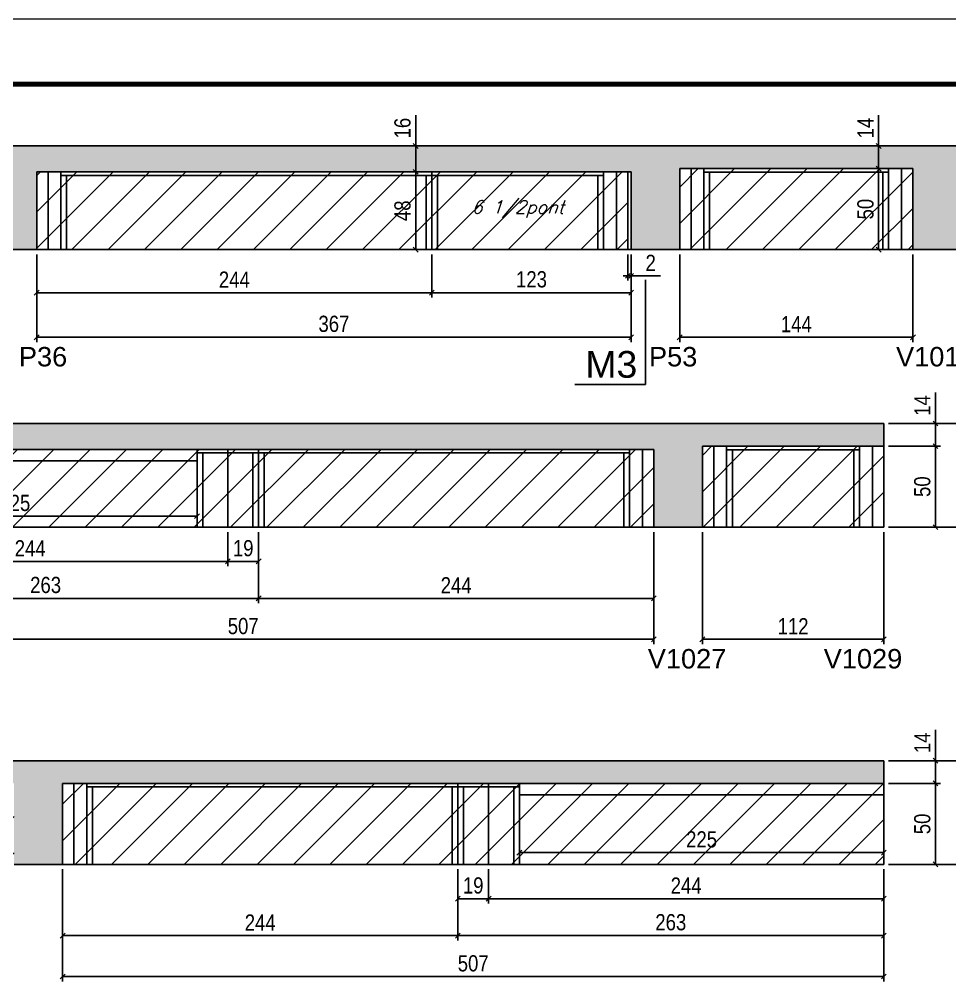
# Model space of a CAD drawing. Extents: x 3309 to 9563, y -2522 to 14608.
# Drawn here: x 5499 to 6073, y 7121 to 7716 of the extents above; entities that cross this region are included whole.
import ezdxf

# ---------------------------------------------------------------- set-up
doc = ezdxf.new("R2010")
doc.units = 0
doc.linetypes.add('DASHED', pattern=[0.75, 0.5, -0.25])
for name, color, linetype in [('5', 5, 'Continuous'), ('COTA', 241, 'Continuous'), ('NOMENCLATURA', 7, 'Continuous'), ('Painéis', 200, 'Continuous'), ('SARR_2.2x7', 40, 'Continuous'), ('SARR_3.5x7', 81, 'Continuous'), ('texto', 7, 'Continuous')]:
    doc.layers.add(name, color=color, linetype=linetype)
for name, color, linetype, lineweight in [('Folhas', 255, 'Continuous', 9), ('Hachura', 251, 'Continuous', 9), ('SARRAFO DE PRESSAO', 251, 'DASHED', 9)]:
    doc.layers.add(name, color=color, linetype=linetype, lineweight=lineweight)
doc.styles.add('COTA TECNICA', font='techl___.ttf', dxfattribs={"height": 10})
doc.styles.add('Romans', font='romans.shx')
doc.styles.get("Standard").update_dxf_attribs({"font": 'arial.ttf'})
doc.dimstyles.new('PAINEL', dxfattribs={"dimtxt": 10, "dimasz": 3, "dimexe": 3, "dimexo": 3, "dimgap": 3, "dimtad": 1, "dimdec": 1, "dimzin": 12, "dimdsep": 46, "dimtxsty": 'COTA TECNICA', "dimblk1": 'OBLIQUE', "dimblk2": 'OBLIQUE', "dimsah": 1, "dimcen": 0.9, "dimclrd": 4, "dimclre": 4, "dimclrt": 240, "dimadec": 1, "dimazin": 3, "dimtfac": 1, "dimtdec": 1, "dimtmove": 0, "dimatfit": 3, "dimfxl": 1, "dimtolj": 1, "dimtzin": 12, "dimarcsym": 0})

# ---------------------------------------------------------------- blocks, each defined once
blk = doc.blocks.new('9999999999')
at = {"layer": 'Folhas'}
blk.add_lwpolyline([(98138.98, 34190.21), (99623.98, 34190.21), (99623.98, 35240.21), (98138.98, 35240.21)], close=True, dxfattribs=at)
at = {"layer": 'Folhas', "color": 30, "const_width": 3}
blk.add_lwpolyline([(98213.98, 34230.21), (99583.98, 34230.21), (99583.98, 35200.21), (98213.98, 35200.21)], close=True, dxfattribs=at)
blk = doc.blocks.new('_Oblique')
at = {"color": 0, "linetype": 'ByBlock', "lineweight": -2}
blk.add_line((-0.5, -0.5), (0.5, 0.5), dxfattribs=at)
blk = doc.blocks.new('*D860')
at = {"layer": 'COTA', "color": 4, "lineweight": -2, "transparency": 16777216}
for p, q in [((5509.6, 7571.22), (5509.6, 7517.15)), ((5876.6, 7571.22), (5876.6, 7517.15)), ((5509.6, 7520.15), (5876.6, 7520.15))]:
    blk.add_line(p, q, dxfattribs=at)
at = {"layer": 'Defpoints', "color": 0, "transparency": 16777216}
for p in [(5509.6, 7574.22), (5876.6, 7574.22), (5876.6, 7520.15)]:
    blk.add_point(p, dxfattribs=at)
at = {"layer": 'COTA', "color": 4, "lineweight": -2, "transparency": 16777216, "xscale": 3, "yscale": 3, "zscale": 3, "rotation": 180}
blk.add_blockref('_Oblique', (5509.6, 7520.15), dxfattribs=at)
at = {"layer": 'COTA', "color": 4, "lineweight": -2, "transparency": 16777216, "xscale": 3, "yscale": 3, "zscale": 3}
blk.add_blockref('_Oblique', (5876.6, 7520.15), dxfattribs=at)
at = {"layer": 'COTA', "color": 240, "transparency": 16777216, "insert": (5693.1, 7528.37), "char_height": 10, "attachment_point": 5, "style": 'COTA TECNICA'}
blk.add_mtext('\\A1;367', dxfattribs=at)
blk = doc.blocks.new('*D861')
at = {"layer": 'COTA', "color": 4, "lineweight": -2, "transparency": 16777216}
for p, q in [((5874.6, 7571.22), (5874.6, 7555.08)), ((5876.6, 7571.22), (5876.6, 7555.08)), ((5874.6, 7558.08), (5871.6, 7558.08)), ((5874.6, 7558.08), (5876.6, 7558.08)), ((5876.6, 7558.08), (5894.72, 7558.08))]:
    blk.add_line(p, q, dxfattribs=at)
at = {"layer": 'Defpoints', "color": 0, "transparency": 16777216}
for p in [(5874.6, 7574.22), (5876.6, 7574.22), (5876.6, 7558.08)]:
    blk.add_point(p, dxfattribs=at)
at = {"layer": 'COTA', "color": 4, "lineweight": -2, "transparency": 16777216, "xscale": 3, "yscale": 3, "zscale": 3}
blk.add_blockref('_Oblique', (5874.6, 7558.08), dxfattribs=at)
at = {"layer": 'COTA', "color": 4, "lineweight": -2, "transparency": 16777216, "xscale": 3, "yscale": 3, "zscale": 3, "rotation": 180}
blk.add_blockref('_Oblique', (5876.6, 7558.08), dxfattribs=at)
at = {"layer": 'COTA', "color": 240, "transparency": 16777216, "insert": (5888.66, 7566.08), "char_height": 10, "attachment_point": 5, "style": 'COTA TECNICA'}
blk.add_mtext('\\A1;2', dxfattribs=at)
blk = doc.blocks.new('*D862')
at = {"layer": 'COTA', "color": 4, "lineweight": -2, "transparency": 16777216}
for p, q in [((5509.6, 7571.22), (5509.6, 7544.63)), ((5753.6, 7571.22), (5753.6, 7544.63)), ((5509.6, 7547.63), (5753.6, 7547.63))]:
    blk.add_line(p, q, dxfattribs=at)
at = {"layer": 'Defpoints', "color": 0, "transparency": 16777216}
for p in [(5509.6, 7574.22), (5753.6, 7574.22), (5753.6, 7547.63)]:
    blk.add_point(p, dxfattribs=at)
at = {"layer": 'COTA', "color": 4, "lineweight": -2, "transparency": 16777216, "xscale": 3, "yscale": 3, "zscale": 3, "rotation": 180}
blk.add_blockref('_Oblique', (5509.6, 7547.63), dxfattribs=at)
at = {"layer": 'COTA', "color": 4, "lineweight": -2, "transparency": 16777216, "xscale": 3, "yscale": 3, "zscale": 3}
blk.add_blockref('_Oblique', (5753.6, 7547.63), dxfattribs=at)
at = {"layer": 'COTA', "color": 240, "transparency": 16777216, "insert": (5631.6, 7555.71), "char_height": 10, "attachment_point": 5, "style": 'COTA TECNICA'}
blk.add_mtext('\\A1;244', dxfattribs=at)
blk = doc.blocks.new('*D863')
at = {"layer": 'COTA', "color": 4, "lineweight": -2, "transparency": 16777216}
for p, q in [((5753.6, 7571.22), (5753.6, 7544.63)), ((5876.6, 7571.22), (5876.6, 7544.63)), ((5753.6, 7547.63), (5876.6, 7547.63))]:
    blk.add_line(p, q, dxfattribs=at)
at = {"layer": 'Defpoints', "color": 0, "transparency": 16777216}
for p in [(5753.6, 7574.22), (5876.6, 7574.22), (5876.6, 7547.63)]:
    blk.add_point(p, dxfattribs=at)
at = {"layer": 'COTA', "color": 4, "lineweight": -2, "transparency": 16777216, "xscale": 3, "yscale": 3, "zscale": 3, "rotation": 180}
blk.add_blockref('_Oblique', (5753.6, 7547.63), dxfattribs=at)
at = {"layer": 'COTA', "color": 4, "lineweight": -2, "transparency": 16777216, "xscale": 3, "yscale": 3, "zscale": 3}
blk.add_blockref('_Oblique', (5876.6, 7547.63), dxfattribs=at)
at = {"layer": 'COTA', "color": 240, "transparency": 16777216, "insert": (5815.1, 7555.85), "char_height": 10, "attachment_point": 5, "style": 'COTA TECNICA'}
blk.add_mtext('\\A1;123', dxfattribs=at)
blk = doc.blocks.new('*D880')
at = {"layer": 'COTA', "color": 4, "lineweight": -2, "transparency": 16777216}
for p, q in [((5906.6, 7571.22), (5906.6, 7517.15)), ((6050.6, 7571.22), (6050.6, 7517.15)), ((5906.6, 7520.15), (6050.6, 7520.15))]:
    blk.add_line(p, q, dxfattribs=at)
at = {"layer": 'Defpoints', "color": 0, "transparency": 16777216}
for p in [(5906.6, 7574.22), (6050.6, 7574.22), (6050.6, 7520.15)]:
    blk.add_point(p, dxfattribs=at)
at = {"layer": 'COTA', "color": 4, "lineweight": -2, "transparency": 16777216, "xscale": 3, "yscale": 3, "zscale": 3, "rotation": 180}
blk.add_blockref('_Oblique', (5906.6, 7520.15), dxfattribs=at)
at = {"layer": 'COTA', "color": 4, "lineweight": -2, "transparency": 16777216, "xscale": 3, "yscale": 3, "zscale": 3}
blk.add_blockref('_Oblique', (6050.6, 7520.15), dxfattribs=at)
at = {"layer": 'COTA', "color": 240, "transparency": 16777216, "insert": (5978.6, 7528.23), "char_height": 10, "attachment_point": 5, "style": 'COTA TECNICA'}
blk.add_mtext('\\A1;144', dxfattribs=at)
blk = doc.blocks.new('*D886')
at = {"layer": 'COTA', "color": 4, "lineweight": -2, "transparency": 16777216}
for p, q in [((6032.6, 7624.22), (6026.44, 7624.22)), ((6029.44, 7624.22), (6029.44, 7574.22)), ((6032.6, 7574.22), (6026.44, 7574.22))]:
    blk.add_line(p, q, dxfattribs=at)
at = {"layer": 'Defpoints', "color": 0, "transparency": 16777216}
for p in [(6035.6, 7624.22), (6029.44, 7574.22), (6035.6, 7574.22)]:
    blk.add_point(p, dxfattribs=at)
at = {"layer": 'COTA', "color": 4, "lineweight": -2, "transparency": 16777216, "xscale": 3, "yscale": 3, "zscale": 3}
for p, rotation in [((6029.44, 7624.22), 90), ((6029.44, 7574.22), 270)]:
    blk.add_blockref('_Oblique', p, dxfattribs=dict(at, rotation=rotation))
at = {"layer": 'COTA', "color": 240, "transparency": 16777216, "insert": (6021.33, 7599.22), "char_height": 10, "attachment_point": 5, "rotation": 90, "style": 'COTA TECNICA'}
blk.add_mtext('\\A1;50', dxfattribs=at)
blk = doc.blocks.new('*D887')
at = {"layer": 'COTA', "color": 4, "lineweight": -2, "transparency": 16777216}
for p, q in [((6029.44, 7638.22), (6029.44, 7657.33)), ((6032.6, 7638.22), (6026.44, 7638.22)), ((6029.44, 7624.22), (6029.44, 7638.22)), ((6032.6, 7624.22), (6026.44, 7624.22))]:
    blk.add_line(p, q, dxfattribs=at)
at = {"layer": 'Defpoints', "color": 0, "transparency": 16777216}
for p in [(6029.44, 7638.22), (6035.6, 7638.22), (6035.6, 7624.22)]:
    blk.add_point(p, dxfattribs=at)
at = {"layer": 'COTA', "color": 4, "lineweight": -2, "transparency": 16777216, "xscale": 3, "yscale": 3, "zscale": 3}
for p, rotation in [((6029.44, 7638.22), 90), ((6029.44, 7624.22), 270)]:
    blk.add_blockref('_Oblique', p, dxfattribs=dict(at, rotation=rotation))
at = {"layer": 'COTA', "color": 240, "transparency": 16777216, "insert": (6021.36, 7649.27), "char_height": 10, "attachment_point": 5, "rotation": 90, "style": 'COTA TECNICA'}
blk.add_mtext('\\A1;14', dxfattribs=at)
blk = doc.blocks.new('*D888')
at = {"layer": 'COTA', "color": 4, "lineweight": -2, "transparency": 16777216}
for p, q in [((5750.6, 7622.22), (5740.59, 7622.22)), ((5743.59, 7622.22), (5743.59, 7574.22)), ((5750.6, 7574.22), (5740.59, 7574.22))]:
    blk.add_line(p, q, dxfattribs=at)
at = {"layer": 'Defpoints', "color": 0, "transparency": 16777216}
for p in [(5753.6, 7622.22), (5743.59, 7574.22), (5753.6, 7574.22)]:
    blk.add_point(p, dxfattribs=at)
at = {"layer": 'COTA', "color": 4, "lineweight": -2, "transparency": 16777216, "xscale": 3, "yscale": 3, "zscale": 3}
for p, rotation in [((5743.59, 7622.22), 90), ((5743.59, 7574.22), 270)]:
    blk.add_blockref('_Oblique', p, dxfattribs=dict(at, rotation=rotation))
at = {"layer": 'COTA', "color": 240, "transparency": 16777216, "insert": (5735.5, 7598.22), "char_height": 10, "attachment_point": 5, "rotation": 90, "style": 'COTA TECNICA'}
blk.add_mtext('\\A1;48', dxfattribs=at)
blk = doc.blocks.new('*D889')
at = {"layer": 'COTA', "color": 4, "lineweight": -2, "transparency": 16777216}
for p, q in [((5743.59, 7638.22), (5743.59, 7657.23)), ((5750.6, 7638.22), (5740.59, 7638.22)), ((5743.59, 7622.22), (5743.59, 7638.22)), ((5750.6, 7622.22), (5740.59, 7622.22))]:
    blk.add_line(p, q, dxfattribs=at)
at = {"layer": 'Defpoints', "color": 0, "transparency": 16777216}
for p in [(5743.59, 7638.22), (5753.6, 7638.22), (5753.6, 7622.22)]:
    blk.add_point(p, dxfattribs=at)
at = {"layer": 'COTA', "color": 4, "lineweight": -2, "transparency": 16777216, "xscale": 3, "yscale": 3, "zscale": 3}
for p, rotation in [((5743.59, 7638.22), 90), ((5743.59, 7622.22), 270)]:
    blk.add_blockref('_Oblique', p, dxfattribs=dict(at, rotation=rotation))
at = {"layer": 'COTA', "color": 240, "transparency": 16777216, "insert": (5735.49, 7649.22), "char_height": 10, "attachment_point": 5, "rotation": 90, "style": 'COTA TECNICA'}
blk.add_mtext('\\A1;16', dxfattribs=at)
blk = doc.blocks.new('*D892')
at = {"layer": 'COTA', "color": 4, "linetype": 'ByBlock', "lineweight": -2, "transparency": 16777216}
for p, q in [((5383.6, 7399.92), (5383.6, 7330.71)), ((5890.6, 7399.92), (5890.6, 7330.71)), ((5890.6, 7333.71), (5383.6, 7333.71))]:
    blk.add_line(p, q, dxfattribs=at)
at = {"layer": 'Defpoints', "color": 0, "linetype": 'ByBlock', "transparency": 16777216}
for p in [(5383.6, 7402.92), (5890.6, 7402.92), (5383.6, 7333.71)]:
    blk.add_point(p, dxfattribs=at)
at = {"layer": 'COTA', "color": 4, "linetype": 'ByBlock', "lineweight": -2, "transparency": 16777216, "xscale": 3, "yscale": 3, "zscale": 3, "rotation": 180}
blk.add_blockref('_Oblique', (5383.6, 7333.71), dxfattribs=at)
at = {"layer": 'COTA', "color": 4, "linetype": 'ByBlock', "lineweight": -2, "transparency": 16777216, "xscale": 3, "yscale": 3, "zscale": 3}
blk.add_blockref('_Oblique', (5890.6, 7333.71), dxfattribs=at)
at = {"layer": 'COTA', "color": 240, "linetype": 'ByBlock', "transparency": 16777216, "insert": (5637.1, 7341.82), "char_height": 10, "attachment_point": 5, "style": 'COTA TECNICA'}
blk.add_mtext('\\A1;507', dxfattribs=at)
blk = doc.blocks.new('*D893')
at = {"layer": 'COTA', "color": 4, "lineweight": -2, "transparency": 16777216}
for p, q in [((5383.6, 7399.92), (5383.6, 7355.96)), ((5646.6, 7399.92), (5646.6, 7355.96)), ((5383.6, 7358.96), (5646.6, 7358.96))]:
    blk.add_line(p, q, dxfattribs=at)
at = {"layer": 'Defpoints', "color": 0, "transparency": 16777216}
for p in [(5383.6, 7402.92), (5646.6, 7402.92), (5646.6, 7358.96)]:
    blk.add_point(p, dxfattribs=at)
at = {"layer": 'COTA', "color": 4, "lineweight": -2, "transparency": 16777216, "xscale": 3, "yscale": 3, "zscale": 3, "rotation": 180}
blk.add_blockref('_Oblique', (5383.6, 7358.96), dxfattribs=at)
at = {"layer": 'COTA', "color": 4, "lineweight": -2, "transparency": 16777216, "xscale": 3, "yscale": 3, "zscale": 3}
blk.add_blockref('_Oblique', (5646.6, 7358.96), dxfattribs=at)
at = {"layer": 'COTA', "color": 240, "transparency": 16777216, "insert": (5515.1, 7367.18), "char_height": 10, "attachment_point": 5, "style": 'COTA TECNICA'}
blk.add_mtext('\\A1;263', dxfattribs=at)
blk = doc.blocks.new('*D894')
at = {"layer": 'COTA', "color": 4, "lineweight": -2, "transparency": 16777216}
for p, q in [((5646.6, 7399.92), (5646.6, 7355.96)), ((5890.6, 7399.92), (5890.6, 7355.96)), ((5646.6, 7358.96), (5890.6, 7358.96))]:
    blk.add_line(p, q, dxfattribs=at)
at = {"layer": 'Defpoints', "color": 0, "transparency": 16777216}
for p in [(5646.6, 7402.92), (5890.6, 7402.92), (5890.6, 7358.96)]:
    blk.add_point(p, dxfattribs=at)
at = {"layer": 'COTA', "color": 4, "lineweight": -2, "transparency": 16777216, "xscale": 3, "yscale": 3, "zscale": 3, "rotation": 180}
blk.add_blockref('_Oblique', (5646.6, 7358.96), dxfattribs=at)
at = {"layer": 'COTA', "color": 4, "lineweight": -2, "transparency": 16777216, "xscale": 3, "yscale": 3, "zscale": 3}
blk.add_blockref('_Oblique', (5890.6, 7358.96), dxfattribs=at)
at = {"layer": 'COTA', "color": 240, "transparency": 16777216, "insert": (5768.6, 7367.03), "char_height": 10, "attachment_point": 5, "style": 'COTA TECNICA'}
blk.add_mtext('\\A1;244', dxfattribs=at)
blk = doc.blocks.new('*D897')
at = {"layer": 'COTA', "color": 4, "lineweight": -2, "transparency": 16777216}
for p, q in [((5627.6, 7399.92), (5627.6, 7378.79)), ((5646.6, 7399.92), (5646.6, 7378.79)), ((5627.6, 7381.79), (5646.6, 7381.79))]:
    blk.add_line(p, q, dxfattribs=at)
at = {"layer": 'Defpoints', "color": 0, "transparency": 16777216}
for p in [(5627.6, 7402.92), (5646.6, 7402.92), (5646.6, 7381.79)]:
    blk.add_point(p, dxfattribs=at)
at = {"layer": 'COTA', "color": 4, "lineweight": -2, "transparency": 16777216, "xscale": 3, "yscale": 3, "zscale": 3, "rotation": 180}
blk.add_blockref('_Oblique', (5627.6, 7381.79), dxfattribs=at)
at = {"layer": 'COTA', "color": 4, "lineweight": -2, "transparency": 16777216, "xscale": 3, "yscale": 3, "zscale": 3}
blk.add_blockref('_Oblique', (5646.6, 7381.79), dxfattribs=at)
at = {"layer": 'COTA', "color": 240, "transparency": 16777216, "insert": (5637.1, 7389.88), "char_height": 10, "attachment_point": 5, "style": 'COTA TECNICA'}
blk.add_mtext('\\A1;19', dxfattribs=at)
blk = doc.blocks.new('*D898')
at = {"layer": 'COTA', "color": 4, "lineweight": -2, "transparency": 16777216}
for p, q in [((5920.6, 7399.92), (5920.6, 7330.71)), ((6032.6, 7399.92), (6032.6, 7330.71)), ((5920.6, 7333.71), (6032.6, 7333.71))]:
    blk.add_line(p, q, dxfattribs=at)
at = {"layer": 'Defpoints', "color": 0, "transparency": 16777216}
for p in [(5920.6, 7402.92), (6032.6, 7402.92), (6032.6, 7333.71)]:
    blk.add_point(p, dxfattribs=at)
at = {"layer": 'COTA', "color": 4, "lineweight": -2, "transparency": 16777216, "xscale": 3, "yscale": 3, "zscale": 3, "rotation": 180}
blk.add_blockref('_Oblique', (5920.6, 7333.71), dxfattribs=at)
at = {"layer": 'COTA', "color": 4, "lineweight": -2, "transparency": 16777216, "xscale": 3, "yscale": 3, "zscale": 3}
blk.add_blockref('_Oblique', (6032.6, 7333.71), dxfattribs=at)
at = {"layer": 'COTA', "color": 240, "transparency": 16777216, "insert": (5976.6, 7341.77), "char_height": 10, "attachment_point": 5, "style": 'COTA TECNICA'}
blk.add_mtext('\\A1;112', dxfattribs=at)
blk = doc.blocks.new('*D899')
at = {"layer": 'COTA', "color": 4, "lineweight": -2, "transparency": 16777216}
for p, q in [((6035.6, 7452.92), (6067.53, 7452.92)), ((6064.53, 7452.92), (6064.53, 7402.92)), ((6035.6, 7402.92), (6067.53, 7402.92))]:
    blk.add_line(p, q, dxfattribs=at)
at = {"layer": 'Defpoints', "color": 0, "transparency": 16777216}
for p in [(6032.6, 7452.92), (6032.6, 7402.92), (6064.53, 7402.92)]:
    blk.add_point(p, dxfattribs=at)
at = {"layer": 'COTA', "color": 4, "lineweight": -2, "transparency": 16777216, "xscale": 3, "yscale": 3, "zscale": 3}
for p, rotation in [((6064.53, 7452.92), 90), ((6064.53, 7402.92), 270)]:
    blk.add_blockref('_Oblique', p, dxfattribs=dict(at, rotation=rotation))
at = {"layer": 'COTA', "color": 240, "transparency": 16777216, "insert": (6056.42, 7427.92), "char_height": 10, "attachment_point": 5, "rotation": 90, "style": 'COTA TECNICA'}
blk.add_mtext('\\A1;50', dxfattribs=at)
blk = doc.blocks.new('*D864')
at = {"layer": 'COTA', "color": 4, "lineweight": -2, "transparency": 16777216}
for p, q in [((6064.53, 7466.92), (6064.53, 7486.04)), ((6035.6, 7466.92), (6067.53, 7466.92)), ((6064.53, 7452.92), (6064.53, 7466.92)), ((6035.6, 7452.92), (6067.53, 7452.92))]:
    blk.add_line(p, q, dxfattribs=at)
at = {"layer": 'Defpoints', "color": 0, "transparency": 16777216}
for p in [(6032.6, 7466.92), (6064.53, 7466.92), (6032.6, 7452.92)]:
    blk.add_point(p, dxfattribs=at)
at = {"layer": 'COTA', "color": 4, "lineweight": -2, "transparency": 16777216, "xscale": 3, "yscale": 3, "zscale": 3}
for p, rotation in [((6064.53, 7466.92), 90), ((6064.53, 7452.92), 270)]:
    blk.add_blockref('_Oblique', p, dxfattribs=dict(at, rotation=rotation))
at = {"layer": 'COTA', "color": 240, "transparency": 16777216, "insert": (6056.45, 7477.98), "char_height": 10, "attachment_point": 5, "rotation": 90, "style": 'COTA TECNICA'}
blk.add_mtext('\\A1;14', dxfattribs=at)
blk = doc.blocks.new('*D865')
at = {"layer": 'COTA', "color": 4, "lineweight": -2, "transparency": 16777216}
for p, q in [((6035.6, 7466.92), (6098.42, 7466.92)), ((6095.42, 7402.92), (6095.42, 7466.92)), ((6035.6, 7402.92), (6098.42, 7402.92))]:
    blk.add_line(p, q, dxfattribs=at)
at = {"layer": 'Defpoints', "color": 0, "transparency": 16777216}
for p in [(6032.6, 7466.92), (6095.42, 7466.92), (6032.6, 7402.92)]:
    blk.add_point(p, dxfattribs=at)
at = {"layer": 'COTA', "color": 4, "lineweight": -2, "transparency": 16777216, "xscale": 3, "yscale": 3, "zscale": 3}
for p, rotation in [((6095.42, 7466.92), 90), ((6095.42, 7402.92), 270)]:
    blk.add_blockref('_Oblique', p, dxfattribs=dict(at, rotation=rotation))
at = {"layer": 'COTA', "color": 240, "transparency": 16777216, "insert": (6087.31, 7434.92), "char_height": 10, "attachment_point": 5, "rotation": 90, "style": 'COTA TECNICA'}
blk.add_mtext('\\A1;64', dxfattribs=at)
blk = doc.blocks.new('*D866')
at = {"layer": 'COTA', "color": 4, "linetype": 'ByBlock', "lineweight": -2, "transparency": 16777216}
for p, q in [((5525.6, 7191.74), (5525.6, 7122.53)), ((6032.6, 7191.74), (6032.6, 7122.53)), ((5525.6, 7125.53), (6032.6, 7125.53))]:
    blk.add_line(p, q, dxfattribs=at)
at = {"layer": 'Defpoints', "color": 0, "linetype": 'ByBlock', "transparency": 16777216}
for p in [(5525.6, 7194.74), (6032.6, 7194.74), (6032.6, 7125.53)]:
    blk.add_point(p, dxfattribs=at)
at = {"layer": 'COTA', "color": 4, "linetype": 'ByBlock', "lineweight": -2, "transparency": 16777216, "xscale": 3, "yscale": 3, "zscale": 3, "rotation": 180}
blk.add_blockref('_Oblique', (5525.6, 7125.53), dxfattribs=at)
at = {"layer": 'COTA', "color": 4, "linetype": 'ByBlock', "lineweight": -2, "transparency": 16777216, "xscale": 3, "yscale": 3, "zscale": 3}
blk.add_blockref('_Oblique', (6032.6, 7125.53), dxfattribs=at)
at = {"layer": 'COTA', "color": 240, "linetype": 'ByBlock', "transparency": 16777216, "insert": (5779.1, 7133.64), "char_height": 10, "attachment_point": 5, "style": 'COTA TECNICA'}
blk.add_mtext('\\A1;507', dxfattribs=at)
blk = doc.blocks.new('*D867')
at = {"layer": 'COTA', "color": 4, "lineweight": -2, "transparency": 16777216}
for p, q in [((5769.6, 7191.74), (5769.6, 7147.78)), ((6032.6, 7191.74), (6032.6, 7147.78)), ((6032.6, 7150.78), (5769.6, 7150.78))]:
    blk.add_line(p, q, dxfattribs=at)
at = {"layer": 'Defpoints', "color": 0, "transparency": 16777216}
for p in [(5769.6, 7194.74), (6032.6, 7194.74), (5769.6, 7150.78)]:
    blk.add_point(p, dxfattribs=at)
at = {"layer": 'COTA', "color": 4, "lineweight": -2, "transparency": 16777216, "xscale": 3, "yscale": 3, "zscale": 3, "rotation": 180}
blk.add_blockref('_Oblique', (5769.6, 7150.78), dxfattribs=at)
at = {"layer": 'COTA', "color": 4, "lineweight": -2, "transparency": 16777216, "xscale": 3, "yscale": 3, "zscale": 3}
blk.add_blockref('_Oblique', (6032.6, 7150.78), dxfattribs=at)
at = {"layer": 'COTA', "color": 240, "transparency": 16777216, "insert": (5901.1, 7159), "char_height": 10, "attachment_point": 5, "style": 'COTA TECNICA'}
blk.add_mtext('\\A1;263', dxfattribs=at)
blk = doc.blocks.new('*D868')
at = {"layer": 'COTA', "color": 4, "lineweight": -2, "transparency": 16777216}
for p, q in [((5525.6, 7191.74), (5525.6, 7147.78)), ((5769.6, 7191.74), (5769.6, 7147.78)), ((5769.6, 7150.78), (5525.6, 7150.78))]:
    blk.add_line(p, q, dxfattribs=at)
at = {"layer": 'Defpoints', "color": 0, "transparency": 16777216}
for p in [(5525.6, 7194.74), (5769.6, 7194.74), (5525.6, 7150.78)]:
    blk.add_point(p, dxfattribs=at)
at = {"layer": 'COTA', "color": 4, "lineweight": -2, "transparency": 16777216, "xscale": 3, "yscale": 3, "zscale": 3, "rotation": 180}
blk.add_blockref('_Oblique', (5525.6, 7150.78), dxfattribs=at)
at = {"layer": 'COTA', "color": 4, "lineweight": -2, "transparency": 16777216, "xscale": 3, "yscale": 3, "zscale": 3}
blk.add_blockref('_Oblique', (5769.6, 7150.78), dxfattribs=at)
at = {"layer": 'COTA', "color": 240, "transparency": 16777216, "insert": (5647.6, 7158.85), "char_height": 10, "attachment_point": 5, "style": 'COTA TECNICA'}
blk.add_mtext('\\A1;244', dxfattribs=at)
blk = doc.blocks.new('*D869')
at = {"layer": 'COTA', "color": 4, "lineweight": -2, "transparency": 16777216}
for p, q in [((5769.6, 7191.74), (5769.6, 7170.6)), ((5788.6, 7191.74), (5788.6, 7170.6)), ((5788.6, 7173.6), (5769.6, 7173.6))]:
    blk.add_line(p, q, dxfattribs=at)
at = {"layer": 'Defpoints', "color": 0, "transparency": 16777216}
for p in [(5769.6, 7194.74), (5788.6, 7194.74), (5769.6, 7173.6)]:
    blk.add_point(p, dxfattribs=at)
at = {"layer": 'COTA', "color": 4, "lineweight": -2, "transparency": 16777216, "xscale": 3, "yscale": 3, "zscale": 3, "rotation": 180}
blk.add_blockref('_Oblique', (5769.6, 7173.6), dxfattribs=at)
at = {"layer": 'COTA', "color": 4, "lineweight": -2, "transparency": 16777216, "xscale": 3, "yscale": 3, "zscale": 3}
blk.add_blockref('_Oblique', (5788.6, 7173.6), dxfattribs=at)
at = {"layer": 'COTA', "color": 240, "transparency": 16777216, "insert": (5779.1, 7181.69), "char_height": 10, "attachment_point": 5, "style": 'COTA TECNICA'}
blk.add_mtext('\\A1;19', dxfattribs=at)
blk = doc.blocks.new('*D851')
at = {"layer": 'COTA', "color": 4, "lineweight": -2, "transparency": 16777216}
for p, q in [((6035.6, 7244.74), (6067.53, 7244.74)), ((6064.53, 7244.74), (6064.53, 7194.74)), ((6035.6, 7194.74), (6067.53, 7194.74))]:
    blk.add_line(p, q, dxfattribs=at)
at = {"layer": 'Defpoints', "color": 0, "transparency": 16777216}
for p in [(6032.6, 7244.74), (6032.6, 7194.74), (6064.53, 7194.74)]:
    blk.add_point(p, dxfattribs=at)
at = {"layer": 'COTA', "color": 4, "lineweight": -2, "transparency": 16777216, "xscale": 3, "yscale": 3, "zscale": 3}
for p, rotation in [((6064.53, 7244.74), 90), ((6064.53, 7194.74), 270)]:
    blk.add_blockref('_Oblique', p, dxfattribs=dict(at, rotation=rotation))
at = {"layer": 'COTA', "color": 240, "transparency": 16777216, "insert": (6056.42, 7219.74), "char_height": 10, "attachment_point": 5, "rotation": 90, "style": 'COTA TECNICA'}
blk.add_mtext('\\A1;50', dxfattribs=at)
blk = doc.blocks.new('*D852')
at = {"layer": 'COTA', "color": 4, "lineweight": -2, "transparency": 16777216}
for p, q in [((6064.53, 7258.74), (6064.53, 7277.85)), ((6035.6, 7258.74), (6067.53, 7258.74)), ((6064.53, 7244.74), (6064.53, 7258.74)), ((6035.6, 7244.74), (6067.53, 7244.74))]:
    blk.add_line(p, q, dxfattribs=at)
at = {"layer": 'Defpoints', "color": 0, "transparency": 16777216}
for p in [(6032.6, 7258.74), (6064.53, 7258.74), (6032.6, 7244.74)]:
    blk.add_point(p, dxfattribs=at)
at = {"layer": 'COTA', "color": 4, "lineweight": -2, "transparency": 16777216, "xscale": 3, "yscale": 3, "zscale": 3}
for p, rotation in [((6064.53, 7258.74), 90), ((6064.53, 7244.74), 270)]:
    blk.add_blockref('_Oblique', p, dxfattribs=dict(at, rotation=rotation))
at = {"layer": 'COTA', "color": 240, "transparency": 16777216, "insert": (6056.45, 7269.79), "char_height": 10, "attachment_point": 5, "rotation": 90, "style": 'COTA TECNICA'}
blk.add_mtext('\\A1;14', dxfattribs=at)
blk = doc.blocks.new('*D853')
at = {"layer": 'COTA', "color": 4, "lineweight": -2, "transparency": 16777216}
for p, q in [((6035.6, 7258.74), (6098.42, 7258.74)), ((6095.42, 7194.74), (6095.42, 7258.74)), ((6035.6, 7194.74), (6098.42, 7194.74))]:
    blk.add_line(p, q, dxfattribs=at)
at = {"layer": 'Defpoints', "color": 0, "transparency": 16777216}
for p in [(6032.6, 7258.74), (6095.42, 7258.74), (6032.6, 7194.74)]:
    blk.add_point(p, dxfattribs=at)
at = {"layer": 'COTA', "color": 4, "lineweight": -2, "transparency": 16777216, "xscale": 3, "yscale": 3, "zscale": 3}
for p, rotation in [((6095.42, 7258.74), 90), ((6095.42, 7194.74), 270)]:
    blk.add_blockref('_Oblique', p, dxfattribs=dict(at, rotation=rotation))
at = {"layer": 'COTA', "color": 240, "transparency": 16777216, "insert": (6087.31, 7226.74), "char_height": 10, "attachment_point": 5, "rotation": 90, "style": 'COTA TECNICA'}
blk.add_mtext('\\A1;64', dxfattribs=at)
blk = doc.blocks.new('*D900')
at = {"layer": 'COTA', "color": 4, "lineweight": -2, "transparency": 16777216}
for p, q in [((5383.6, 7405.92), (5383.6, 7412.71)), ((5608.6, 7405.92), (5608.6, 7412.71)), ((5383.6, 7409.71), (5608.6, 7409.71))]:
    blk.add_line(p, q, dxfattribs=at)
at = {"layer": 'Defpoints', "color": 0, "transparency": 16777216}
for p in [(5608.6, 7409.71), (5383.6, 7402.92), (5608.6, 7402.92)]:
    blk.add_point(p, dxfattribs=at)
at = {"layer": 'COTA', "color": 4, "lineweight": -2, "transparency": 16777216, "xscale": 3, "yscale": 3, "zscale": 3, "rotation": 180}
blk.add_blockref('_Oblique', (5383.6, 7409.71), dxfattribs=at)
at = {"layer": 'COTA', "color": 4, "lineweight": -2, "transparency": 16777216, "xscale": 3, "yscale": 3, "zscale": 3}
blk.add_blockref('_Oblique', (5608.6, 7409.71), dxfattribs=at)
at = {"layer": 'COTA', "color": 240, "transparency": 16777216, "insert": (5496.1, 7417.82), "char_height": 10, "attachment_point": 5, "style": 'COTA TECNICA'}
blk.add_mtext('\\A1;225', dxfattribs=at)
blk = doc.blocks.new('*D901')
at = {"layer": 'COTA', "color": 4, "lineweight": -2, "transparency": 16777216}
for p, q in [((5807.6, 7197.74), (5807.6, 7205.02)), ((6032.6, 7197.74), (6032.6, 7205.02)), ((5807.6, 7202.02), (6032.6, 7202.02))]:
    blk.add_line(p, q, dxfattribs=at)
at = {"layer": 'Defpoints', "color": 0, "transparency": 16777216}
for p in [(6032.6, 7202.02), (5807.6, 7194.74), (6032.6, 7194.74)]:
    blk.add_point(p, dxfattribs=at)
at = {"layer": 'COTA', "color": 4, "lineweight": -2, "transparency": 16777216, "xscale": 3, "yscale": 3, "zscale": 3, "rotation": 180}
blk.add_blockref('_Oblique', (5807.6, 7202.02), dxfattribs=at)
at = {"layer": 'COTA', "color": 4, "lineweight": -2, "transparency": 16777216, "xscale": 3, "yscale": 3, "zscale": 3}
blk.add_blockref('_Oblique', (6032.6, 7202.02), dxfattribs=at)
at = {"layer": 'COTA', "color": 240, "transparency": 16777216, "insert": (5920.1, 7210.13), "char_height": 10, "attachment_point": 5, "style": 'COTA TECNICA'}
blk.add_mtext('\\A1;225', dxfattribs=at)
blk = doc.blocks.new('*D902')
at = {"layer": 'COTA', "color": 4, "lineweight": -2, "transparency": 16777216}
for p, q in [((5383.6, 7399.92), (5383.6, 7378.79)), ((5627.6, 7399.92), (5627.6, 7378.79)), ((5383.6, 7381.79), (5627.6, 7381.79))]:
    blk.add_line(p, q, dxfattribs=at)
at = {"layer": 'Defpoints', "color": 0, "transparency": 16777216}
for p in [(5383.6, 7402.92), (5627.6, 7402.92), (5627.6, 7381.79)]:
    blk.add_point(p, dxfattribs=at)
at = {"layer": 'COTA', "color": 4, "lineweight": -2, "transparency": 16777216, "xscale": 3, "yscale": 3, "zscale": 3, "rotation": 180}
blk.add_blockref('_Oblique', (5383.6, 7381.79), dxfattribs=at)
at = {"layer": 'COTA', "color": 4, "lineweight": -2, "transparency": 16777216, "xscale": 3, "yscale": 3, "zscale": 3}
blk.add_blockref('_Oblique', (5627.6, 7381.79), dxfattribs=at)
at = {"layer": 'COTA', "color": 240, "transparency": 16777216, "insert": (5505.6, 7389.86), "char_height": 10, "attachment_point": 5, "style": 'COTA TECNICA'}
blk.add_mtext('\\A1;244', dxfattribs=at)
blk = doc.blocks.new('*D903')
at = {"layer": 'COTA', "color": 4, "lineweight": -2, "transparency": 16777216}
for p, q in [((5788.6, 7191.74), (5788.6, 7170.6)), ((6032.6, 7191.74), (6032.6, 7170.6)), ((5788.6, 7173.6), (6032.6, 7173.6))]:
    blk.add_line(p, q, dxfattribs=at)
at = {"layer": 'Defpoints', "color": 0, "transparency": 16777216}
for p in [(5788.6, 7194.74), (6032.6, 7194.74), (6032.6, 7173.6)]:
    blk.add_point(p, dxfattribs=at)
at = {"layer": 'COTA', "color": 4, "lineweight": -2, "transparency": 16777216, "xscale": 3, "yscale": 3, "zscale": 3, "rotation": 180}
blk.add_blockref('_Oblique', (5788.6, 7173.6), dxfattribs=at)
at = {"layer": 'COTA', "color": 4, "lineweight": -2, "transparency": 16777216, "xscale": 3, "yscale": 3, "zscale": 3}
blk.add_blockref('_Oblique', (6032.6, 7173.6), dxfattribs=at)
at = {"layer": 'COTA', "color": 240, "transparency": 16777216, "insert": (5910.6, 7181.68), "char_height": 10, "attachment_point": 5, "style": 'COTA TECNICA'}
blk.add_mtext('\\A1;244', dxfattribs=at)

msp = doc.modelspace()

# ---------------------------------------------------------------- hatches: boundary and pattern name
at = {"layer": 'COTA'}
h = msp.add_hatch(dxfattribs=at)
h.set_pattern_fill('AR-CONC', color=256, scale=0.03)
h.set_pattern_definition([(50, (-3206, -1133.678), (5.46554, -0.4781726), [0.5715, -6.2865]), (355, (-3206, -1133.678), (-1.0573026, 5.7317054), [0.4572, -5.0292175]), (100.451445, (-3205.5445, -1133.718), (4.4082374, 5.2535326), [0.4857003, -5.3427073]), (46.1842, (-3206, -1132.154), (8.1323712, -1.26127), [0.85725, -9.42975]), (96.63556, (-3205.322, -1132.259), (7.122124, 7.4227837), [0.7285507, -8.014068]), (351.18415, (-3206, -1132.154), (7.122124, 7.422784), [0.685799, -7.543792]), (21, (-3205.238, -1132.535), (4.5484317, -3.067956), [0.5715, -6.2865]), (326, (-3205.238, -1132.535), (1.8540609, 5.525639), [0.4572, -5.0292]), (71.451445, (-3204.859, -1132.791), (6.4024926, 2.457683), [0.4857003, -5.3426981]), (37.5, (-3206, -1133.6782), (0.0926581, 2.53665117), [0, -4.96824, 0, -5.1054, 0, -5.04825]), (7.5, (-3206, -1133.6782), (2.0045899, 3.00541724), [0, -2.91084, 0, -4.85394, 0, -1.92405]), (327.5, (-3207.6993, -1133.6782), (4.06771786, -0.17186232), [0, -1.905, 0, -5.9436, 0, -7.8867]), (317.5, (-3208.4613, -1133.6782), (4.4438754, 0.7627947), [0, -2.4765, 0, -3.94716, 0, -5.6007])])
h.paths.add_polyline_path([(5876.6, 7574.22), (5906.6, 7574.22), (5906.6, 7624.22), (6050.6, 7624.22), (6050.6, 7574.22), (6080.6, 7574.22), (6080.6, 7622.22), (6131.6, 7622.22), (6131.6, 7638.22), (5383.6, 7638.22), (5383.6, 7624.22), (5479.6, 7624.22), (5479.6, 7574.22), (5509.6, 7574.22), (5509.6, 7622.22), (5876.6, 7622.22)])
h = msp.add_hatch(dxfattribs=at)
h.set_pattern_fill('AR-CONC', color=256, scale=0.03)
h.set_pattern_definition([(50, (-3170, -1117.85), (5.46554, -0.4781726), [0.5715, -6.2865]), (355, (-3170, -1117.85), (-1.0573026, 5.7317054), [0.4572, -5.0292175]), (100.451445, (-3169.5445, -1117.89), (4.4082374, 5.2535326), [0.4857003, -5.3427073]), (46.1842, (-3170, -1116.326), (8.1323712, -1.26127), [0.85725, -9.42975]), (96.63556, (-3169.322, -1116.431), (7.122124, 7.4227837), [0.7285507, -8.014068]), (351.18415, (-3170, -1116.326), (7.122124, 7.422784), [0.685799, -7.543792]), (21, (-3169.238, -1116.707), (4.5484317, -3.067956), [0.5715, -6.2865]), (326, (-3169.238, -1116.707), (1.8540609, 5.525639), [0.4572, -5.0292]), (71.451445, (-3168.859, -1116.963), (6.4024926, 2.457683), [0.4857003, -5.3426981]), (37.5, (-3170, -1117.8502), (0.0926581, 2.53665117), [0, -4.96824, 0, -5.1054, 0, -5.04825]), (7.5, (-3170, -1117.8502), (2.0045899, 3.00541724), [0, -2.91084, 0, -4.85394, 0, -1.92405]), (327.5, (-3171.6993, -1117.8502), (4.06771786, -0.17186232), [0, -1.905, 0, -5.9436, 0, -7.8867]), (317.5, (-3172.4613, -1117.8502), (4.4438754, 0.7627947), [0, -2.4765, 0, -3.94716, 0, -5.6007])])
h.paths.add_polyline_path([(5890.6, 7402.92), (5920.6, 7402.92), (5920.6, 7452.92), (6032.6, 7452.92), (6032.6, 7466.92), (5383.6, 7466.92), (5383.6, 7450.92), (5890.6, 7450.92)])
h = msp.add_hatch(dxfattribs=at)
h.set_pattern_fill('AR-CONC', color=256, scale=0.03)
h.set_pattern_definition([(50, (-3190, -1324.034), (5.46554, -0.4781726), [0.5715, -6.2865]), (355, (-3190, -1324.034), (-1.0573026, 5.7317054), [0.4572, -5.0292175]), (100.451445, (-3189.5445, -1324.074), (4.4082374, 5.2535326), [0.4857003, -5.3427073]), (46.1842, (-3190, -1322.51), (8.1323712, -1.26127), [0.85725, -9.42975]), (96.63556, (-3189.322, -1322.615), (7.122124, 7.4227837), [0.7285507, -8.014068]), (351.18415, (-3190, -1322.51), (7.122124, 7.422784), [0.685799, -7.543792]), (21, (-3189.238, -1322.891), (4.5484317, -3.067956), [0.5715, -6.2865]), (326, (-3189.238, -1322.891), (1.8540609, 5.525639), [0.4572, -5.0292]), (71.451445, (-3188.859, -1323.147), (6.4024926, 2.457683), [0.4857003, -5.3426981]), (37.5, (-3190, -1324.0342), (0.0926581, 2.53665117), [0, -4.96824, 0, -5.1054, 0, -5.04825]), (7.5, (-3190, -1324.0342), (2.0045899, 3.00541724), [0, -2.91084, 0, -4.85394, 0, -1.92405]), (327.5, (-3191.6993, -1324.0342), (4.06771786, -0.17186232), [0, -1.905, 0, -5.9436, 0, -7.8867]), (317.5, (-3192.4613, -1324.0342), (4.4438754, 0.7627947), [0, -2.4765, 0, -3.94716, 0, -5.6007])])
h.paths.add_polyline_path([(5525.6, 7244.74), (6032.6, 7244.74), (6032.6, 7258.74), (5383.6, 7258.74), (5383.6, 7244.74), (5495.6, 7244.74), (5495.6, 7194.74), (5525.6, 7194.74)])
at = {"layer": 'Hachura', "linetype": 'ByBlock'}
h = msp.add_hatch(dxfattribs=at)
h.set_pattern_fill('ANSI31', color=256, scale=5)
h.paths.add_polyline_path([(5477.6, 7574.22), (5477.6, 7624.22), (5383.6, 7624.22), (5383.6, 7574.22)])
h.paths.add_polyline_path([(5509.6, 7622.22), (5509.6, 7574.22), (5753.6, 7574.22), (5753.6, 7622.22)])
h.paths.add_polyline_path([(5753.6, 7622.22), (5753.6, 7574.22), (5874.6, 7574.22), (5874.6, 7622.22)])
h.paths.add_polyline_path([(5906.6, 7624.22), (5906.6, 7574.22), (6050.6, 7574.22), (6050.6, 7624.22)])
h.paths.add_polyline_path([(6129.6, 7622.22), (6080.6, 7622.22), (6080.6, 7574.22), (6129.6, 7574.22)])
h.paths.add_polyline_path([(6032.6, 7402.92), (6032.6, 7452.92), (5920.6, 7452.92), (5920.6, 7402.92)])
h.paths.add_polyline_path([(5890.6, 7402.92), (5890.6, 7450.92), (5646.6, 7450.92), (5646.6, 7402.92)])
h.paths.add_polyline_path([(5646.6, 7450.92), (5627.6, 7450.92), (5627.6, 7402.92), (5646.6, 7402.92)])
h.paths.add_polyline_path([(5627.6, 7402.92), (5627.6, 7450.92), (5383.6, 7450.92), (5383.6, 7402.92)])
h.paths.add_polyline_path([(5383.6, 7244.74), (5383.6, 7194.74), (5495.6, 7194.74), (5495.6, 7244.74)])
h.paths.add_polyline_path([(5525.6, 7244.74), (5525.6, 7194.74), (5769.6, 7194.74), (5769.6, 7244.74)])
h.paths.add_polyline_path([(5788.6, 7244.74), (5769.6, 7244.74), (5769.6, 7194.74), (5788.6, 7194.74)])
h.paths.add_polyline_path([(5788.6, 7244.74), (5788.6, 7194.74), (6032.6, 7194.74), (6032.6, 7244.74)])
h.paths.add_polyline_path([(5430.6, 7016.35), (5430.6, 7066.35), (5381.6, 7066.35), (5381.6, 7016.35)])
h.paths.add_polyline_path([(5460.6, 7066.35), (5460.6, 7016.35), (5604.6, 7016.35), (5604.6, 7066.35)])
h.paths.add_polyline_path([(5636.6, 7066.35), (5636.6, 7016.35), (5757.6, 7016.35), (5757.6, 7066.35)])
h.paths.add_polyline_path([(5757.6, 7066.35), (5757.6, 7016.35), (6001.6, 7016.35), (6001.6, 7066.35)])
h.paths.add_polyline_path([(6127.6, 7016.35), (6127.6, 7066.35), (6033.6, 7066.35), (6033.6, 7016.35)])

# ---------------------------------------------------------------- linework, layer by layer
at = {"layer": 'COTA'}
for p, q in [((5383.6, 7638.22), (6131.6, 7638.22)), ((5479.6, 7574.22), (5509.6, 7574.22)), ((5876.6, 7574.22), (5906.6, 7574.22)), ((6050.6, 7574.22), (6080.6, 7574.22)), ((5383.6, 7466.92), (6032.6, 7466.92)), ((6032.6, 7452.92), (6032.6, 7466.92)), ((5890.6, 7402.92), (5920.6, 7402.92)), ((6032.6, 7258.74), (5383.6, 7258.74)), ((6032.6, 7258.74), (6032.6, 7244.74)), ((5525.6, 7194.74), (5495.6, 7194.74))]:
    msp.add_line(p, q, dxfattribs=at)
at = {"layer": 'NOMENCLATURA', "linetype": 'Continuous'}
for p, q in [((5885.52, 7490.95), (5885.52, 7555.57)), ((5841.82, 7490.95), (5885.52, 7490.95))]:
    msp.add_line(p, q, dxfattribs=at)
at = {"layer": 'Painéis', "linetype": 'ByBlock'}
for p, q in [((5876.6, 7622.22), (5509.6, 7622.22)), ((5509.6, 7622.22), (5509.6, 7574.22)), ((5753.6, 7622.22), (5753.6, 7574.22)), ((5874.6, 7574.22), (5874.6, 7622.22)), ((5876.6, 7574.22), (5876.6, 7622.22)), ((6050.6, 7624.22), (5906.6, 7624.22)), ((5906.6, 7624.22), (5906.6, 7574.22)), ((6050.6, 7574.22), (6050.6, 7624.22)), ((5509.6, 7574.22), (5876.6, 7574.22)), ((5906.6, 7574.22), (6050.6, 7574.22)), ((5890.6, 7450.92), (5383.6, 7450.92)), ((5627.6, 7402.92), (5627.6, 7450.92)), ((5646.6, 7402.92), (5646.6, 7450.92)), ((5890.6, 7402.92), (5890.6, 7450.92)), ((6032.6, 7452.92), (5920.6, 7452.92)), ((5920.6, 7452.92), (5920.6, 7402.92)), ((6032.6, 7402.92), (6032.6, 7452.92)), ((5890.6, 7402.92), (5383.6, 7402.92)), ((5920.6, 7402.92), (6032.6, 7402.92)), ((5525.6, 7244.74), (6032.6, 7244.74)), ((5525.6, 7194.74), (5525.6, 7244.74)), ((5769.6, 7194.74), (5769.6, 7244.74)), ((5788.6, 7194.74), (5788.6, 7244.74)), ((6032.6, 7194.74), (6032.6, 7244.74)), ((5525.6, 7194.74), (6032.6, 7194.74))]:
    msp.add_line(p, q, dxfattribs=at)
at = {"layer": 'SARR_2.2x7', "linetype": 'Continuous'}
for p, q in [((5516.6, 7574.22), (5516.6, 7622.22)), ((5524.6, 7620.02), (5753.6, 7620.02)), ((5753.6, 7620.02), (5859.6, 7620.02)), ((5867.6, 7574.22), (5867.6, 7622.22)), ((5913.6, 7574.22), (5913.6, 7624.22)), ((5921.6, 7622.02), (6035.6, 7622.02)), ((6043.6, 7574.22), (6043.6, 7624.22)), ((5608.6, 7448.72), (5646.6, 7448.72)), ((5875.6, 7448.72), (5646.6, 7448.72)), ((5883.6, 7402.92), (5883.6, 7450.92)), ((5927.6, 7402.92), (5927.6, 7452.92)), ((5935.6, 7450.72), (6017.6, 7450.72)), ((6025.6, 7402.92), (6025.6, 7452.92)), ((5383.6, 7443.92), (5608.6, 7443.92)), ((5532.6, 7194.74), (5532.6, 7244.74)), ((5540.6, 7242.54), (5769.6, 7242.54)), ((5807.6, 7242.54), (5769.6, 7242.54)), ((6032.6, 7237.74), (5807.6, 7237.74))]:
    msp.add_line(p, q, dxfattribs=at)
at = {"layer": 'SARR_3.5x7'}
for p, q in [((5524.6, 7622.22), (5524.6, 7574.22)), ((5528.1, 7620.02), (5528.1, 7574.22)), ((5750.1, 7620.02), (5750.1, 7574.22)), ((5757.1, 7620.02), (5757.1, 7574.22)), ((5856.1, 7620.02), (5856.1, 7574.22)), ((5859.6, 7622.22), (5859.6, 7574.22)), ((5921.6, 7624.22), (5921.6, 7574.22)), ((5925.1, 7622.02), (5925.1, 7574.22)), ((6032.1, 7622.02), (6032.1, 7574.22)), ((6035.6, 7624.22), (6035.6, 7574.22)), ((5608.6, 7450.92), (5608.6, 7402.92)), ((5612.1, 7448.72), (5612.1, 7402.92)), ((5643.1, 7448.72), (5643.1, 7402.92)), ((5650.1, 7448.72), (5650.1, 7402.92)), ((5872.1, 7448.72), (5872.1, 7402.92)), ((5875.6, 7450.92), (5875.6, 7402.92)), ((5935.6, 7452.92), (5935.6, 7402.92)), ((5939.1, 7450.72), (5939.1, 7402.92)), ((6014.1, 7450.72), (6014.1, 7402.92)), ((6017.6, 7452.92), (6017.6, 7402.92)), ((5540.6, 7244.74), (5540.6, 7194.74)), ((5544.1, 7242.54), (5544.1, 7194.74)), ((5766.1, 7242.54), (5766.1, 7194.74)), ((5773.1, 7242.54), (5773.1, 7194.74)), ((5804.1, 7242.54), (5804.1, 7194.74)), ((5807.6, 7194.74), (5807.6, 7244.74))]:
    msp.add_line(p, q, dxfattribs=at)

# ---------------------------------------------------------------- block references
at = {"layer": 'SARRAFO DE PRESSAO', "color": 6, "linetype": 'ByBlock'}
msp.add_blockref('9999999999', (-93231.11, -27523.8), dxfattribs=at)

# ---------------------------------------------------------------- texts
at = {"layer": '5', "linetype": 'Continuous'}
for s, rotation, p in [('P36', 0.00004, (5498.61, 7502.14)), ('P53', 0.00004, (5887.64, 7502.14)), ('V1015', 0.00004, (6040.18, 7502.14)), ('V1027', 359.99996, (5886.92, 7315.7)), ('V1029', 359.99996, (5995.54, 7315.7))]:
    msp.add_text(s, height=12, rotation=rotation, dxfattribs=at).set_placement(p)
at = {"layer": 'NOMENCLATURA', "linetype": 'Continuous'}
msp.add_text('M3', height=16.5, dxfattribs=at).set_placement((5848.39, 7495.15))
at = {"layer": 'texto', "color": 2, "insert": (5806.6, 7599.22), "char_height": 8, "attachment_point": 5, "style": 'Romans'}
msp.add_mtext('{\\Q19;\\C256;6 1/2pont}', dxfattribs=at)

# ---------------------------------------------------------------- dimensions: what is measured, and where the dimension line sits
at = {"layer": 'COTA'}
for base, p1, p2, angle, picture, middle in [((5743.59, 7638.22), (5753.6, 7622.22), (5753.6, 7638.22), 90, '*D889', (5735.49, 7649.22)), ((6029.44, 7638.22), (6035.6, 7624.22), (6035.6, 7638.22), 90, '*D887', (6021.36, 7649.27)), ((5743.59, 7574.22), (5753.6, 7622.22), (5753.6, 7574.22), 90, '*D888', (5735.5, 7598.22)), ((6029.44, 7574.22), (6035.6, 7624.22), (6035.6, 7574.22), 90, '*D886', (6021.33, 7599.22)), ((5876.6, 7520.15), (5509.6, 7574.22), (5876.6, 7574.22), 180, '*D860', (5693.1, 7528.37)), ((5876.6, 7558.08), (5874.6, 7574.22), (5876.6, 7574.22), 180, '*D861', (5888.66, 7566.08)), ((6050.6, 7520.15), (5906.6, 7574.22), (6050.6, 7574.22), 180, '*D880', (5978.6, 7528.23)), ((6064.53, 7466.92), (6032.6, 7452.92), (6032.6, 7466.92), 90, '*D864', (6056.45, 7477.98)), ((6095.42, 7466.92), (6032.6, 7402.92), (6032.6, 7466.92), 90, '*D865', (6087.31, 7434.92)), ((6064.53, 7402.92), (6032.6, 7452.92), (6032.6, 7402.92), 90, '*D899', (6056.42, 7427.92)), ((6032.6, 7333.71), (5920.6, 7402.92), (6032.6, 7402.92), 180, '*D898', (5976.6, 7341.77)), ((6064.53, 7258.74), (6032.6, 7244.74), (6032.6, 7258.74), 90, '*D852', (6056.45, 7269.79)), ((6095.42, 7258.74), (6032.6, 7194.74), (6032.6, 7258.74), 90, '*D853', (6087.31, 7226.74)), ((6064.53, 7194.74), (6032.6, 7244.74), (6032.6, 7194.74), 90, '*D851', (6056.42, 7219.74)), ((5769.6, 7150.78), (6032.6, 7194.74), (5769.6, 7194.74), 180, '*D867', (5901.1, 7159)), ((5769.6, 7173.6), (5788.6, 7194.74), (5769.6, 7194.74), 180, '*D869', (5779.1, 7181.69))]:
    dim = msp.add_linear_dim(base=base, p1=p1, p2=p2, angle=angle, dimstyle='PAINEL', dxfattribs=at)
    dim.commit()
    dim.dimension.update_dxf_attribs({"geometry": picture, "text_midpoint": middle})
for base, p1, p2, picture, middle in [((5753.6, 7547.63), (5509.6, 7574.22), (5753.6, 7574.22), '*D862', (5631.6, 7555.71)), ((5608.6, 7409.71), (5383.6, 7402.92), (5608.6, 7402.92), '*D900', (5496.1, 7417.82)), ((5646.6, 7358.96), (5383.6, 7402.92), (5646.6, 7402.92), '*D893', (5515.1, 7367.18)), ((5627.6, 7381.79), (5383.6, 7402.92), (5627.6, 7402.92), '*D902', (5505.6, 7389.86)), ((5646.6, 7381.79), (5627.6, 7402.92), (5646.6, 7402.92), '*D897', (5637.1, 7389.88)), ((6032.6, 7202.02), (5807.6, 7194.74), (6032.6, 7194.74), '*D901', (5920.1, 7210.13)), ((6032.6, 7173.6), (5788.6, 7194.74), (6032.6, 7194.74), '*D903', (5910.6, 7181.68))]:
    dim = msp.add_linear_dim(base=base, p1=p1, p2=p2, dimstyle='PAINEL', dxfattribs=at)
    dim.commit()
    dim.dimension.update_dxf_attribs({"geometry": picture, "text_midpoint": middle})
for base, p1, p2, picture, middle in [((5876.6, 7547.63), (5753.6, 7574.22), (5876.6, 7574.22), '*D863', (5815.1, 7555.85)), ((5890.6, 7358.96), (5646.6, 7402.92), (5890.6, 7402.92), '*D894', (5768.6, 7367.03))]:
    dim = msp.add_linear_dim(base=base, p1=p1, p2=p2, dimstyle='PAINEL', override={"dimtmove": 1}, dxfattribs=at)
    dim.commit()
    dim.dimension.update_dxf_attribs({"geometry": picture, "text_midpoint": middle})
at = {"layer": 'COTA', "linetype": 'ByBlock'}
dim = msp.add_linear_dim(base=(5383.6, 7333.71), p1=(5890.6, 7402.92), p2=(5383.6, 7402.92), angle=180, dimstyle='PAINEL', dxfattribs=at)
dim.commit()
dim.dimension.update_dxf_attribs({"geometry": '*D892', "text_midpoint": (5637.1, 7341.82)})
dim = msp.add_linear_dim(base=(6032.6, 7125.53), p1=(5525.6, 7194.74), p2=(6032.6, 7194.74), dimstyle='PAINEL', dxfattribs=at)
dim.commit()
dim.dimension.update_dxf_attribs({"geometry": '*D866', "text_midpoint": (5779.1, 7133.64)})
at = {"layer": 'COTA'}
dim = msp.add_linear_dim(base=(5525.6, 7150.78), p1=(5769.6, 7194.74), p2=(5525.6, 7194.74), angle=180, dimstyle='PAINEL', override={"dimtmove": 1}, dxfattribs=at)
dim.commit()
dim.dimension.update_dxf_attribs({"geometry": '*D868', "text_midpoint": (5647.6, 7158.85)})

doc.saveas('drawing.dxf')
